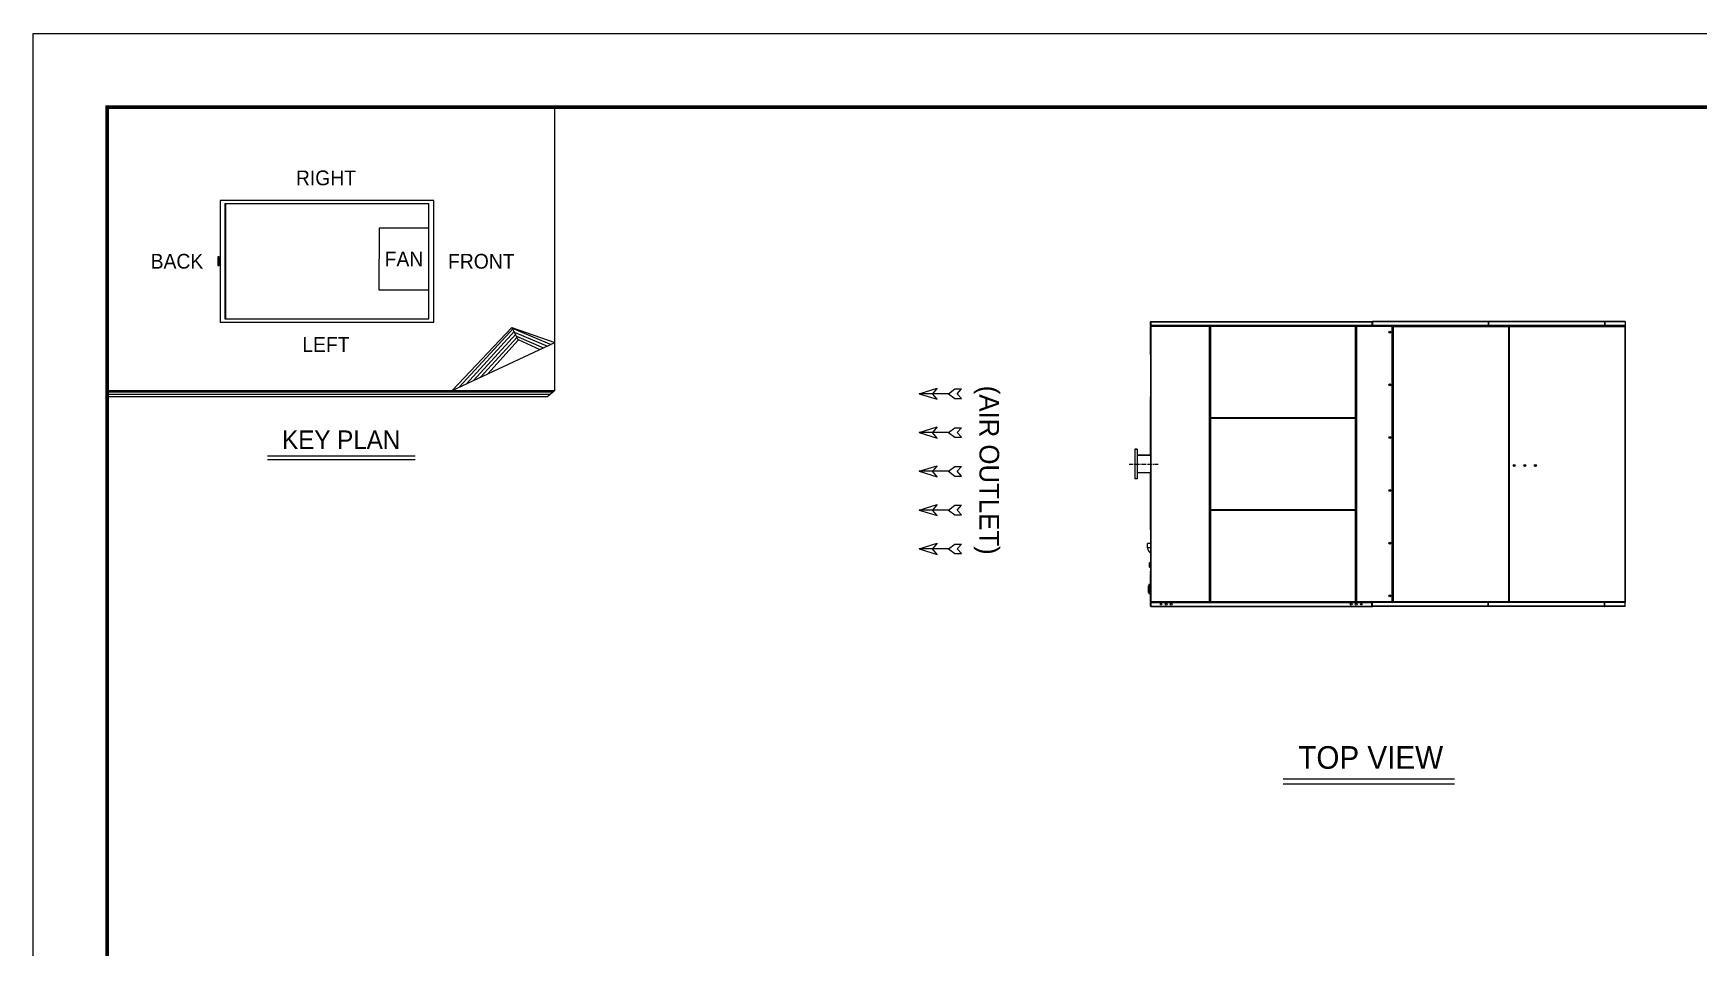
# Model space of a CAD drawing. Header units: millimetres. Extents: x 1416 to 30823, y 990 to 21785.
# Drawn here: x 1416 to 17207, y 13123 to 21785 of the extents above; entities that cross this region are included whole.
import ezdxf
from ezdxf.enums import TextEntityAlignment as Align

# ---------------------------------------------------------------- set-up
doc = ezdxf.new("R2010")
doc.units = ezdxf.units.MM
doc.linetypes.add('CENTER', pattern=[2, 1.25, -0.25, 0.25, -0.25])
for name, color, linetype in [('center', 1, 'CENTER'), ('냉각탑', 4, 'Continuous'), ('냉각탑_box', 1, 'Continuous'), ('냉각탑_dim', 1, 'Continuous'), ('냉각탑_form', 1, 'Continuous'), ('냉각탑_text', 3, 'Continuous')]:
    doc.layers.add(name, color=color, linetype=linetype)
doc.styles.add('돋움', font='Dotum.ttf')

# ---------------------------------------------------------------- blocks, each defined once
blk = doc.blocks.new('화살표 IN OUT')
at = {"layer": '냉각탑_dim'}
for p, q in [((-323, 43), (-384, 43)), ((-343, 0), (-384, 43)), ((-384, -43), (-343, 0)), ((-266, 0), (-323, 43)), ((-266, 0), (-323, -43)), ((-266, 0), (0, 0)), ((-163, 50), (-122, 0)), ((0, 0), (-163, 50)), ((-163, -50), (-122, 0)), ((0, 0), (-163, -50)), ((-323, -43), (-384, -43))]:
    blk.add_line(p, q, dxfattribs=at)
blk = doc.blocks.new('4')
at = {"color": 7, "lineweight": 20, "ltscale": 0.001111}
for p, q in [((12009, 19052), (12011, 19052)), ((12011, 19008), (12009, 19008)), ((12013, 19009), (12013, 19011)), ((12078, 19011), (12078, 19013)), ((12569, 19009), (12569, 19011)), ((12570, 19008), (12572, 19008)), ((12725, 19011), (12725, 19013)), ((13040, 19013), (13040, 19011)), ((13067, 19013), (13067, 19011)), ((13070, 19013), (13070, 19011)), ((13335, 19011), (13335, 19013)), ((13335, 19011), (13335, 19013)), ((13488, 19013), (13488, 19011)), ((13515, 19013), (13515, 19011)), ((13518, 19013), (13518, 19011)), ((13945, 19011), (13945, 19013)), ((14094, 19011), (14094, 19013)), ((14107, 19052), (14109, 19052)), ((14116, 19013), (14116, 19011)), ((14882, 19013), (14882, 19011)), ((15211, 19055), (15213, 19055)), ((15211, 19051), (15213, 19051)), ((16313, 19055), (16315, 19055)), ((16313, 19051), (16315, 19051)), ((16505, 19013), (16505, 19011)), ((16506, 19013), (16506, 19011)), ((13958, 18689), (13956, 18689)), ((13958, 18589), (13956, 18589)), ((15409, 18588), (15407, 18588)), ((15407, 18558), (15409, 18558)), ((15407, 18411), (15409, 18411)), ((15409, 18381), (15407, 18381)), ((15409, 18164), (15407, 18164)), ((12674, 18142), (12674, 18140)), ((12677, 18142), (12677, 18140)), ((12722, 18142), (12722, 18140)), ((12722, 18142), (12722, 18140)), ((12724, 18142), (12724, 18140)), ((12726, 18140), (12726, 18142)), ((12726, 18140), (12726, 18142)), ((12728, 18140), (12728, 18142)), ((12728, 18142), (12728, 18140)), ((13336, 18140), (13336, 18142)), ((13946, 18140), (13946, 18142)), ((15407, 18134), (15409, 18134)), ((15409, 17908), (15407, 17908)), ((15409, 17706), (15407, 17706)), ((15409, 17703), (15407, 17703)), ((15407, 17676), (15409, 17676)), ((15409, 17499), (15407, 17499)), ((12674, 17270), (12674, 17268)), ((12677, 17270), (12677, 17268)), ((12722, 17270), (12722, 17268)), ((12722, 17270), (12722, 17268)), ((12724, 17270), (12724, 17268)), ((12726, 17268), (12726, 17270)), ((12726, 17268), (12726, 17270)), ((12728, 17268), (12728, 17270)), ((12728, 17270), (12728, 17268)), ((13336, 17268), (13336, 17270)), ((13946, 17268), (13946, 17270)), ((15409, 17276), (15407, 17276)), ((15407, 17246), (15409, 17246)), ((15407, 17029), (15409, 17029)), ((15409, 16999), (15407, 16999)), ((13958, 16884), (13956, 16884)), ((13958, 16784), (13956, 16784)), ((15409, 16853), (15407, 16853)), ((15407, 16823), (15409, 16823)), ((12011, 16403), (12009, 16403)), ((12011, 16359), (12009, 16359)), ((12013, 16401), (12013, 16399)), ((12209, 16397), (12209, 16399)), ((12494, 16397), (12494, 16399)), ((12500, 16399), (12500, 16397)), ((12569, 16401), (12569, 16399)), ((12570, 16403), (12572, 16403)), ((12693, 16399), (12693, 16397)), ((13972, 16399), (13972, 16397)), ((14109, 16359), (14107, 16359)), ((14116, 16399), (14116, 16397)), ((14882, 16397), (14882, 16399)), ((15213, 16355), (15211, 16355)), ((15283, 16397), (15283, 16399)), ((16315, 16355), (16313, 16355)), ((16505, 16397), (16505, 16399)), ((16506, 16399), (16506, 16397))]:
    blk.add_line(p, q, dxfattribs=at)
at = {"color": 7, "lineweight": 20, "ltscale": 0.019444}
for p, q in [((12009, 19017), (12009, 19052)), ((12011, 19017), (12011, 19052)), ((12013, 19052), (12013, 19017)), ((14106, 19052), (14106, 19017)), ((14107, 19052), (14107, 19017)), ((14109, 19052), (14109, 19017)), ((12009, 16359), (12009, 16394)), ((12011, 16359), (12011, 16394)), ((12013, 16359), (12013, 16394)), ((14106, 16359), (14106, 16394)), ((14107, 16394), (14107, 16359)), ((14109, 16394), (14109, 16359))]:
    blk.add_line(p, q, dxfattribs=at)
at = {"color": 7, "lineweight": 20}
for p, q in [((12009, 19008), (12009, 16403)), ((12013, 19055), (14106, 19055)), ((12013, 19052), (14106, 19052)), ((14106, 19017), (12013, 19017)), ((14106, 19013), (12013, 19013)), ((12013, 19008), (12013, 16403)), ((12569, 16403), (12569, 19008)), ((12572, 16403), (12572, 19008)), ((12574, 16399), (12574, 19011)), ((13953, 19011), (12578, 19011)), ((13953, 19008), (12578, 19008)), ((13958, 19008), (13958, 16403)), ((13961, 19008), (13961, 16403)), ((15208, 19055), (14114, 19055)), ((15208, 19052), (14114, 19052)), ((15208, 19017), (14114, 19017)), ((15208, 19013), (14114, 19013)), ((14300, 16403), (14300, 19008)), ((14303, 16403), (14303, 19008)), ((14306, 16403), (14306, 19008)), ((14307, 19008), (14307, 16403)), ((14310, 19011), (15404, 19011)), ((14310, 19008), (14310, 16403)), ((14310, 19008), (15404, 19008)), ((16310, 19055), (15216, 19055)), ((16310, 19052), (15216, 19052)), ((16310, 19017), (15216, 19017)), ((16310, 19013), (15216, 19013)), ((15404, 19008), (15404, 16403)), ((15407, 19008), (15407, 16403)), ((15409, 16403), (15409, 19008)), ((15412, 19011), (16506, 19011)), ((15412, 19008), (16506, 19008)), ((15412, 16403), (15412, 19008)), ((16506, 19008), (16506, 16403)), ((16509, 19008), (16509, 16403)), ((16511, 17915), (16511, 19008)), ((16513, 16614), (16513, 18797)), ((13958, 16884), (13958, 18589)), ((12578, 18146), (13953, 18146)), ((12578, 18142), (13953, 18142)), ((13953, 18140), (12578, 18140)), ((13953, 18137), (12578, 18137)), ((16511, 16403), (16511, 17496)), ((12578, 17274), (13953, 17274)), ((12578, 17270), (13953, 17270)), ((13953, 17268), (12578, 17268)), ((13953, 17265), (12578, 17265)), ((12013, 16397), (14106, 16397)), ((12013, 16394), (14106, 16394)), ((12013, 16359), (14106, 16359)), ((12013, 16355), (14106, 16355)), ((12578, 16403), (13953, 16403)), ((12578, 16399), (13953, 16399)), ((15208, 16397), (14114, 16397)), ((15208, 16394), (14114, 16394)), ((15208, 16359), (14114, 16359)), ((15208, 16355), (14114, 16355)), ((14310, 16403), (15404, 16403)), ((14310, 16399), (15404, 16399)), ((16310, 16397), (15216, 16397)), ((16310, 16394), (15216, 16394)), ((16310, 16359), (15216, 16359)), ((16310, 16355), (15216, 16355)), ((15412, 16403), (16506, 16403)), ((15412, 16399), (16506, 16399))]:
    blk.add_line(p, q, dxfattribs=at)
at = {"color": 7, "lineweight": 20, "ltscale": 5.55556e-05}
for p, q in [((12009, 19008), (12009, 19008)), ((12011, 19008), (12011, 19008)), ((12013, 19011), (12013, 19011)), ((12013, 19009), (12013, 19009)), ((12569, 19011), (12569, 19011)), ((12569, 19009), (12569, 19009)), ((12570, 19008), (12570, 19008)), ((12572, 19008), (12572, 19008)), ((12009, 16403), (12009, 16403)), ((12011, 16403), (12011, 16403)), ((12013, 16401), (12013, 16401)), ((12013, 16399), (12013, 16399)), ((12569, 16401), (12569, 16401)), ((12569, 16399), (12569, 16399)), ((12570, 16403), (12570, 16403)), ((12572, 16403), (12572, 16403))]:
    blk.add_line(p, q, dxfattribs=at)
at = {"color": 7, "lineweight": 20, "ltscale": 0.002}
for p, q in [((12009, 19008), (12013, 19008)), ((12013, 19011), (12013, 19008)), ((12569, 19011), (12569, 19008)), ((12572, 19008), (12569, 19008)), ((12009, 16403), (12013, 16403)), ((12013, 16399), (12013, 16403)), ((12569, 16399), (12569, 16403)), ((12572, 16403), (12569, 16403))]:
    blk.add_line(p, q, dxfattribs=at)
at = {"color": 7, "lineweight": 20, "ltscale": 6.38004e-06}
for p, q in [((12009, 19008), (12009, 19008)), ((12009, 16403), (12009, 16403))]:
    blk.add_line(p, q, dxfattribs=at)
at = {"color": 7, "lineweight": 20, "ltscale": 0.148611}
blk.add_line((12009, 18740), (12009, 19008), dxfattribs=at)
at = {"color": 7, "lineweight": 20, "ltscale": 0.000888889}
for p, q in [((12013, 19008), (12011, 19008)), ((12569, 19008), (12570, 19008)), ((13954, 19008), (13956, 19008)), ((13958, 19010), (13958, 19011)), ((14111, 19055), (14113, 19055)), ((14111, 19017), (14113, 19017)), ((14309, 19011), (14309, 19010)), ((14309, 19011), (14310, 19011)), ((14309, 19010), (14310, 19010)), ((15170, 19012), (15170, 19013)), ((15211, 19055), (15210, 19055)), ((15211, 19017), (15210, 19017)), ((15210, 19012), (15210, 19013)), ((15213, 19055), (15215, 19055)), ((15213, 19017), (15215, 19017)), ((15404, 19011), (15406, 19011)), ((15404, 19010), (15406, 19010)), ((15406, 19011), (15406, 19010)), ((15407, 19010), (15407, 19011)), ((15409, 19011), (15411, 19011)), ((16313, 19055), (16312, 19055)), ((16313, 19017), (16312, 19017)), ((16315, 19055), (16317, 19055)), ((16315, 19017), (16317, 19017)), ((16509, 19055), (16508, 19055)), ((16509, 19017), (16508, 19017)), ((16509, 19011), (16508, 19011)), ((16511, 17915), (16509, 17915)), ((16511, 17905), (16509, 17905)), ((16511, 17712), (16509, 17712)), ((16511, 17699), (16509, 17699)), ((16511, 17506), (16509, 17506)), ((16511, 17496), (16509, 17496)), ((12013, 16403), (12011, 16403)), ((12569, 16403), (12570, 16403)), ((13956, 16403), (13954, 16403)), ((13958, 16399), (13958, 16401)), ((14111, 16394), (14113, 16394)), ((14111, 16355), (14113, 16355)), ((14309, 16399), (14309, 16401)), ((14310, 16401), (14309, 16401)), ((14310, 16399), (14309, 16399)), ((15170, 16399), (15170, 16397)), ((15210, 16399), (15210, 16397)), ((15211, 16394), (15210, 16394)), ((15211, 16355), (15210, 16355)), ((15213, 16394), (15215, 16394)), ((15213, 16355), (15215, 16355)), ((15406, 16401), (15404, 16401)), ((15406, 16399), (15404, 16399)), ((15406, 16399), (15406, 16401)), ((15407, 16401), (15407, 16399)), ((15409, 16399), (15411, 16399)), ((16313, 16394), (16312, 16394)), ((16313, 16355), (16312, 16355)), ((16315, 16394), (16317, 16394)), ((16315, 16355), (16317, 16355)), ((16509, 16399), (16508, 16399)), ((16509, 16394), (16508, 16394)), ((16509, 16355), (16508, 16355))]:
    blk.add_line(p, q, dxfattribs=at)
at = {"color": 7, "lineweight": 20, "ltscale": 0.001944}
for p, q in [((12013, 19052), (12013, 19055)), ((12013, 19017), (12013, 19013)), ((12574, 19011), (12570, 19011)), ((12577, 19011), (12574, 19011)), ((12574, 19008), (12578, 19008)), ((12577, 19008), (12577, 19011)), ((12578, 19011), (12578, 19008)), ((13953, 19011), (13953, 19008)), ((13956, 19008), (13953, 19008)), ((14106, 19052), (14106, 19055)), ((14106, 19017), (14106, 19013)), ((12574, 18146), (12578, 18146)), ((12574, 18137), (12578, 18137)), ((12578, 18142), (12578, 18146)), ((12578, 18140), (12578, 18137)), ((13953, 18142), (13953, 18146)), ((13956, 18146), (13953, 18146)), ((13953, 18140), (13953, 18137)), ((13956, 18137), (13953, 18137)), ((12574, 17274), (12578, 17274)), ((12574, 17265), (12578, 17265)), ((12578, 17270), (12578, 17274)), ((12578, 17268), (12578, 17265)), ((13953, 17270), (13953, 17274)), ((13956, 17274), (13953, 17274)), ((13953, 17268), (13953, 17265)), ((13956, 17265), (13953, 17265)), ((12013, 16394), (12013, 16397)), ((12013, 16355), (12013, 16359)), ((12574, 16403), (12578, 16403)), ((12577, 16399), (12574, 16399)), ((12577, 16399), (12577, 16403)), ((12578, 16399), (12578, 16403)), ((13953, 16399), (13953, 16403)), ((13956, 16403), (13953, 16403)), ((14106, 16394), (14106, 16397)), ((14106, 16355), (14106, 16359))]:
    blk.add_line(p, q, dxfattribs=at)
at = {"color": 7, "lineweight": 20, "ltscale": 0.308778}
for p, q in [((12569, 19011), (12013, 19011)), ((12569, 19008), (12013, 19008)), ((12013, 16403), (12569, 16403)), ((12013, 16399), (12569, 16399))]:
    blk.add_line(p, q, dxfattribs=at)
at = {"color": 7, "lineweight": 20, "ltscale": 6.42309e-06}
blk.add_line((12013, 19011), (12013, 19011), dxfattribs=at)
at = {"color": 7, "lineweight": 20, "ltscale": 0.0008333}
blk.add_line((12013, 19008), (12013, 19009), dxfattribs=at)
at = {"color": 7, "lineweight": 20, "ltscale": 6.29548e-05}
blk.add_line((12013, 19008), (12013, 19008), dxfattribs=at)
at = {"color": 7, "lineweight": 20, "ltscale": 0.000833337}
for p, q in [((12569, 19011), (12570, 19011)), ((12569, 19009), (12570, 19009)), ((12570, 16401), (12569, 16401)), ((12570, 16399), (12569, 16399))]:
    blk.add_line(p, q, dxfattribs=at)
at = {"color": 7, "lineweight": 20, "ltscale": 5.55704e-05}
blk.add_line((12569, 19008), (12569, 19008), dxfattribs=at)
at = {"color": 7, "lineweight": 20, "ltscale": 0.000864169}
blk.add_line((12572, 19008), (12574, 19008), dxfattribs=at)
at = {"color": 7, "lineweight": 20, "ltscale": 0.478889}
for p, q in [((12574, 19008), (12574, 18146)), ((12578, 19008), (12578, 18146)), ((13953, 18146), (13953, 19008)), ((13956, 18146), (13956, 19008)), ((12574, 17265), (12574, 16403)), ((12578, 17265), (12578, 16403)), ((13953, 16403), (13953, 17265)), ((13956, 16403), (13956, 17265))]:
    blk.add_line(p, q, dxfattribs=at)
at = {"color": 7, "lineweight": 20, "ltscale": 0.426667}
for p, q in [((12574, 19008), (12574, 18240)), ((12574, 17171), (12574, 16403))]:
    blk.add_line(p, q, dxfattribs=at)
at = {"color": 7, "lineweight": 20, "ltscale": 0.000277763}
for p, q in [((12577, 19011), (12578, 19011)), ((12577, 16399), (12578, 16399))]:
    blk.add_line(p, q, dxfattribs=at)
at = {"color": 7, "lineweight": 20, "ltscale": 0.000222222}
for p, q in [((13954, 19008), (13954, 19008)), ((13956, 19008), (13956, 19008)), ((12013, 16359), (12012, 16359)), ((14106, 16394), (14106, 16394))]:
    blk.add_line(p, q, dxfattribs=at)
at = {"color": 7, "lineweight": 20, "ltscale": 0.000833333}
for p, q in [((13958, 19008), (13956, 19008)), ((13958, 19008), (13958, 19010)), ((14114, 19055), (14113, 19055)), ((14114, 19055), (14113, 19055)), ((14113, 19017), (14114, 19017)), ((14307, 19008), (14306, 19008)), ((14309, 19008), (14309, 19010)), ((15210, 19055), (15208, 19055)), ((15210, 19055), (15208, 19055)), ((15210, 19017), (15208, 19017)), ((15208, 19017), (15208, 19015)), ((15216, 19055), (15215, 19055)), ((15215, 19017), (15216, 19017)), ((15406, 19008), (15406, 19010)), ((15412, 19011), (15411, 19011)), ((16312, 19055), (16310, 19055)), ((16312, 19017), (16310, 19017)), ((16318, 19055), (16317, 19055)), ((16318, 19055), (16317, 19055)), ((16317, 19017), (16318, 19017)), ((16508, 19055), (16506, 19055)), ((16508, 19055), (16506, 19055)), ((16508, 19017), (16506, 19017)), ((16506, 19017), (16506, 19015)), ((16506, 19011), (16508, 19011)), ((12013, 16403), (12013, 16401)), ((12572, 16403), (12574, 16403)), ((13958, 16403), (13956, 16403)), ((13958, 16403), (13958, 16401)), ((14113, 16394), (14114, 16394)), ((14113, 16394), (14114, 16394)), ((14114, 16355), (14113, 16355)), ((14307, 16403), (14306, 16403)), ((14309, 16403), (14309, 16401)), ((15208, 16394), (15208, 16396)), ((15210, 16394), (15208, 16394)), ((15210, 16394), (15208, 16394)), ((15210, 16355), (15208, 16355)), ((15215, 16394), (15216, 16394)), ((15216, 16355), (15215, 16355)), ((15406, 16403), (15406, 16401)), ((15412, 16399), (15411, 16399)), ((16312, 16394), (16310, 16394)), ((16312, 16355), (16310, 16355)), ((16317, 16394), (16318, 16394)), ((16317, 16394), (16318, 16394)), ((16318, 16355), (16317, 16355)), ((16506, 16399), (16508, 16399)), ((16506, 16394), (16506, 16396)), ((16508, 16394), (16506, 16394)), ((16508, 16355), (16506, 16355))]:
    blk.add_line(p, q, dxfattribs=at)
at = {"color": 7, "lineweight": 20, "ltscale": 0.002167}
for p, q in [((13958, 19011), (13961, 19011)), ((13958, 19010), (13961, 19010)), ((13961, 19008), (13958, 19008)), ((13958, 16401), (13961, 16401)), ((13958, 16399), (13961, 16399))]:
    blk.add_line(p, q, dxfattribs=at)
at = {"color": 7, "lineweight": 20, "ltscale": 0.001722}
for p, q in [((13958, 19008), (13961, 19008)), ((13961, 19011), (13961, 19008)), ((14114, 19055), (14114, 19052)), ((14114, 19055), (14114, 19052)), ((14114, 19013), (14114, 19017)), ((14300, 19011), (14300, 19008)), ((14303, 19008), (14300, 19008)), ((14307, 19008), (14310, 19008)), ((14310, 19011), (14310, 19008)), ((15208, 19055), (15208, 19052)), ((15208, 19013), (15208, 19017)), ((15216, 19055), (15216, 19052)), ((15216, 19055), (15216, 19052)), ((15216, 19013), (15216, 19017)), ((15404, 19011), (15404, 19008)), ((15404, 19008), (15407, 19008)), ((15409, 19008), (15409, 19011)), ((15409, 19008), (15412, 19008)), ((15411, 19008), (15411, 19011)), ((15412, 19011), (15412, 19008)), ((16310, 19055), (16310, 19052)), ((16310, 19013), (16310, 19017)), ((16318, 19055), (16318, 19052)), ((16318, 19055), (16318, 19052)), ((16318, 19013), (16318, 19017)), ((16506, 19055), (16506, 19052)), ((16506, 19013), (16506, 19017)), ((16506, 19011), (16506, 19008)), ((16506, 19011), (16506, 19008)), ((16509, 19008), (16506, 19008)), ((16508, 19011), (16508, 19008)), ((16509, 19011), (16509, 19008)), ((13958, 16403), (13961, 16403)), ((13961, 16399), (13961, 16403)), ((14114, 16397), (14114, 16394)), ((14114, 16355), (14114, 16359)), ((14114, 16355), (14114, 16359)), ((14300, 16399), (14300, 16403)), ((14303, 16403), (14300, 16403)), ((14307, 16403), (14310, 16403)), ((14310, 16399), (14310, 16403)), ((15208, 16397), (15208, 16394)), ((15208, 16355), (15208, 16359)), ((15216, 16397), (15216, 16394)), ((15216, 16355), (15216, 16359)), ((15216, 16355), (15216, 16359)), ((15404, 16399), (15404, 16403)), ((15404, 16403), (15407, 16403)), ((15409, 16403), (15412, 16403)), ((15409, 16399), (15409, 16403)), ((15411, 16399), (15411, 16403)), ((15412, 16403), (15412, 16399)), ((16310, 16397), (16310, 16394)), ((16310, 16355), (16310, 16359)), ((16318, 16397), (16318, 16394)), ((16318, 16355), (16318, 16359)), ((16318, 16355), (16318, 16359)), ((16506, 16403), (16506, 16399)), ((16509, 16403), (16506, 16403)), ((16506, 16403), (16506, 16399)), ((16506, 16397), (16506, 16394)), ((16506, 16355), (16506, 16359)), ((16508, 16403), (16508, 16399)), ((16509, 16403), (16509, 16399))]:
    blk.add_line(p, q, dxfattribs=at)
at = {"color": 7, "lineweight": 20, "ltscale": 0.177546}
blk.add_line((13958, 18689), (13958, 19008), dxfattribs=at)
at = {"color": 7, "lineweight": 20, "ltscale": 0.188222}
for p, q in [((14300, 19011), (13961, 19011)), ((14300, 19008), (13961, 19008)), ((13961, 16403), (14300, 16403)), ((13961, 16399), (14300, 16399))]:
    blk.add_line(p, q, dxfattribs=at)
at = {"color": 7, "lineweight": 20, "ltscale": 0.021611}
for p, q in [((14111, 19055), (14111, 19017)), ((14113, 19055), (14113, 19017)), ((15210, 19055), (15210, 19017)), ((15211, 19055), (15211, 19017)), ((15213, 19055), (15213, 19017)), ((15215, 19055), (15215, 19017)), ((16312, 19055), (16312, 19017)), ((16313, 19055), (16313, 19017)), ((16315, 19055), (16315, 19017)), ((16317, 19055), (16317, 19017)), ((16508, 19055), (16508, 19017)), ((16509, 19055), (16509, 19017)), ((14111, 16355), (14111, 16394)), ((14113, 16355), (14113, 16394)), ((15210, 16355), (15210, 16394)), ((15210, 16355), (15210, 16394)), ((15211, 16355), (15211, 16394)), ((15213, 16355), (15213, 16394)), ((15215, 16355), (15215, 16394)), ((16312, 16355), (16312, 16394)), ((16313, 16355), (16313, 16394)), ((16315, 16355), (16315, 16394)), ((16317, 16355), (16317, 16394)), ((16508, 16355), (16508, 16394)), ((16508, 16355), (16508, 16394)), ((16509, 16355), (16509, 16394))]:
    blk.add_line(p, q, dxfattribs=at)
at = {"color": 7, "lineweight": 20, "ltscale": 0.002803}
blk.add_line((14111, 19011), (14111, 19016), dxfattribs=at)
at = {"color": 7, "lineweight": 20, "ltscale": 0.005324}
blk.add_line((14124, 19055), (14114, 19055), dxfattribs=at)
at = {"color": 7, "lineweight": 20, "ltscale": 0.009389}
for p, q in [((14131, 19055), (14114, 19055)), ((15208, 19055), (15191, 19055)), ((16335, 19055), (16318, 19055)), ((16506, 19055), (16489, 19055))]:
    blk.add_line(p, q, dxfattribs=at)
at = {"color": 7, "lineweight": 20, "ltscale": 0.00111}
for p, q in [((14115, 19011), (14115, 19013)), ((12469, 16397), (12469, 16399)), ((16315, 16360), (16313, 16360))]:
    blk.add_line(p, q, dxfattribs=at)
at = {"color": 7, "lineweight": 20, "ltscale": 0.003787}
blk.add_line((14124, 19055), (14131, 19055), dxfattribs=at)
at = {"color": 7, "lineweight": 20, "ltscale": 0.00027774}
blk.add_line((14131, 19055), (14131, 19055), dxfattribs=at)
at = {"color": 7, "lineweight": 20, "ltscale": 0.155556}
for p, q in [((14131, 19055), (14411, 19055)), ((14911, 19055), (15191, 19055)), ((11881, 17845), (11881, 17565))]:
    blk.add_line(p, q, dxfattribs=at)
at = {"color": 7, "lineweight": 20, "ltscale": 1.52736e-05}
blk.add_line((14255, 19011), (14255, 19011), dxfattribs=at)
at = {"color": 7, "lineweight": 20, "ltscale": 0.004777}
for p, q in [((14300, 19010), (14309, 19010)), ((14309, 16401), (14300, 16401))]:
    blk.add_line(p, q, dxfattribs=at)
at = {"color": 7, "lineweight": 20, "ltscale": 0.001389}
for p, q in [((14303, 19008), (14306, 19008)), ((14303, 16403), (14306, 16403))]:
    blk.add_line(p, q, dxfattribs=at)
at = {"color": 7, "lineweight": 20, "ltscale": 0.000888874}
blk.add_line((14309, 19008), (14310, 19008), dxfattribs=at)
at = {"color": 7, "lineweight": 20, "ltscale": 0.027778}
for p, q in [((14411, 19055), (14461, 19055)), ((14861, 19055), (14911, 19055)), ((15513, 19055), (15563, 19055)), ((15513, 19055), (15563, 19055)), ((15963, 19055), (16013, 19055)), ((15963, 19055), (16013, 19055)), ((16387, 19055), (16437, 19055))]:
    blk.add_line(p, q, dxfattribs=at)
at = {"color": 7, "lineweight": 20, "ltscale": 0.222222}
blk.add_line((14461, 19055), (14861, 19055), dxfattribs=at)
at = {"color": 7, "lineweight": 20, "ltscale": 0.000222223}
for p, q in [((15170, 19011), (15170, 19012)), ((15210, 19011), (15210, 19012))]:
    blk.add_line(p, q, dxfattribs=at)
at = {"color": 7, "lineweight": 20, "ltscale": 0.022222}
for p, q in [((15170, 19012), (15210, 19012)), ((12574, 17870), (12574, 17910)), ((12574, 17500), (12574, 17540)), ((15210, 16399), (15170, 16399)), ((15210, 16397), (15170, 16397))]:
    blk.add_line(p, q, dxfattribs=at)
at = {"color": 7, "lineweight": 20, "ltscale": 0.002588}
for p, q in [((15191, 19055), (15196, 19055)), ((16293, 19055), (16298, 19055)), ((16489, 19055), (16494, 19055))]:
    blk.add_line(p, q, dxfattribs=at)
at = {"color": 7, "lineweight": 20, "ltscale": 0.007103}
for p, q in [((15195, 19055), (15208, 19055)), ((15229, 19055), (15216, 19055)), ((16297, 19055), (16310, 19055)), ((16331, 19055), (16318, 19055)), ((16493, 19055), (16506, 19055))]:
    blk.add_line(p, q, dxfattribs=at)
at = {"color": 7, "lineweight": 20, "ltscale": 0.00080973}
blk.add_line((15208, 19013), (15210, 19013), dxfattribs=at)
at = {"color": 7, "lineweight": 20, "ltscale": 0.002286}
for p, q in [((15229, 19055), (15233, 19055)), ((16331, 19055), (16335, 19055))]:
    blk.add_line(p, q, dxfattribs=at)
at = {"color": 7, "lineweight": 20, "ltscale": 0.000888904}
blk.add_line((15404, 19008), (15406, 19008), dxfattribs=at)
at = {"color": 7, "lineweight": 20, "ltscale": 0.000619403}
for p, q in [((15407, 19011), (15406, 19011)), ((15406, 16399), (15407, 16399))]:
    blk.add_line(p, q, dxfattribs=at)
at = {"color": 7, "lineweight": 20, "ltscale": 0.001635}
blk.add_line((15406, 19011), (15409, 19011), dxfattribs=at)
at = {"color": 7, "lineweight": 20, "ltscale": 0.000846324}
blk.add_line((15406, 19008), (15408, 19008), dxfattribs=at)
at = {"color": 7, "lineweight": 20, "ltscale": 0.001325}
blk.add_line((15409, 19011), (15407, 19011), dxfattribs=at)
at = {"color": 7, "lineweight": 20, "ltscale": 0.000519359}
for p, q in [((15408, 19010), (15407, 19010)), ((15408, 16401), (15407, 16401))]:
    blk.add_line(p, q, dxfattribs=at)
at = {"color": 7, "lineweight": 20, "ltscale": 0.00023458}
for p, q in [((15408, 19008), (15407, 19008)), ((15408, 17915), (15407, 17915)), ((15408, 17506), (15407, 17506)), ((15408, 17496), (15407, 17496)), ((15407, 17496), (15408, 17496)), ((15408, 16403), (15407, 16403))]:
    blk.add_line(p, q, dxfattribs=at)
at = {"color": 7, "lineweight": 20, "ltscale": 0.000876532}
for p, q in [((15409, 19008), (15408, 19008)), ((15408, 17915), (15409, 17915)), ((15408, 17506), (15409, 17506)), ((15409, 17496), (15408, 17496)), ((15408, 16403), (15409, 16403))]:
    blk.add_line(p, q, dxfattribs=at)
at = {"color": 7, "lineweight": 20, "ltscale": 0.000309015}
for p, q in [((15409, 19011), (15409, 19011)), ((15409, 17911), (15409, 17911)), ((15409, 17502), (15409, 17502)), ((15409, 17499), (15409, 17499)), ((15409, 16399), (15409, 16399))]:
    blk.add_line(p, q, dxfattribs=at)
at = {"color": 7, "lineweight": 20, "ltscale": 0.104333}
for p, q in [((16506, 19055), (16318, 19055)), ((16506, 19052), (16318, 19052)), ((16506, 19017), (16318, 19017)), ((16506, 19013), (16318, 19013)), ((16506, 16397), (16318, 16397)), ((16506, 16394), (16318, 16394)), ((16506, 16359), (16318, 16359)), ((16506, 16355), (16318, 16355))]:
    blk.add_line(p, q, dxfattribs=at)
at = {"color": 7, "lineweight": 20, "ltscale": 0.028889}
for p, q in [((16335, 19055), (16387, 19055)), ((16437, 19055), (16489, 19055))]:
    blk.add_line(p, q, dxfattribs=at)
at = {"color": 7, "lineweight": 20, "ltscale": 0.002833}
blk.add_line((16509, 19017), (16509, 19011), dxfattribs=at)
at = {"color": 7, "lineweight": 20, "ltscale": 0.000889056}
for p, q in [((16511, 19008), (16509, 19008)), ((16511, 16403), (16509, 16403))]:
    blk.add_line(p, q, dxfattribs=at)
at = {"color": 7, "lineweight": 20, "ltscale": 0.000944445}
for p, q in [((16513, 18797), (16511, 18797)), ((16513, 16614), (16511, 16614))]:
    blk.add_line(p, q, dxfattribs=at)
at = {"color": 7, "lineweight": 20, "ltscale": 0.001029}
for p, q in [((12008, 18740), (12009, 18740)), ((12009, 18320), (12008, 18320)), ((12008, 17085), (12009, 17085)), ((12009, 16665), (12008, 16665))]:
    blk.add_line(p, q, dxfattribs=at)
at = {"color": 7, "lineweight": 20, "ltscale": 0.220833}
for p, q in [((12008, 18740), (12008, 18343)), ((12008, 17085), (12008, 16688))]:
    blk.add_line(p, q, dxfattribs=at)
at = {"color": 7, "lineweight": 20, "ltscale": 0.001247}
for p, q in [((12008, 18343), (12009, 18342)), ((12008, 18328), (12009, 18329)), ((12008, 16688), (12009, 16687)), ((12008, 16673), (12009, 16674))]:
    blk.add_line(p, q, dxfattribs=at)
at = {"color": 7, "lineweight": 20, "ltscale": 0.004167}
for p, q in [((12008, 18328), (12008, 18320)), ((12008, 16673), (12008, 16665))]:
    blk.add_line(p, q, dxfattribs=at)
at = {"color": 7, "lineweight": 20, "ltscale": 0.006935}
for p, q in [((12009, 18329), (12009, 18342)), ((12009, 16674), (12009, 16687))]:
    blk.add_line(p, q, dxfattribs=at)
at = {"color": 7, "lineweight": 20, "ltscale": 0.295779}
blk.add_line((12009, 17788), (12009, 18320), dxfattribs=at)
at = {"color": 7, "lineweight": 20, "ltscale": 0.000833334}
for p, q in [((12572, 18240), (12574, 18240)), ((12572, 17910), (12574, 17910)), ((12572, 17870), (12574, 17870)), ((12572, 17540), (12574, 17540)), ((12572, 17500), (12574, 17500)), ((12572, 17171), (12574, 17171))]:
    blk.add_line(p, q, dxfattribs=at)
at = {"color": 7, "lineweight": 20, "ltscale": 0.173056}
for p, q in [((12574, 17919), (12574, 18231)), ((12574, 17180), (12574, 17491))]:
    blk.add_line(p, q, dxfattribs=at)
at = {"color": 7, "lineweight": 20, "ltscale": 0.479444}
for p, q in [((12574, 18137), (12574, 17274)), ((12578, 18137), (12578, 17274)), ((13953, 17274), (13953, 18137)), ((13956, 17274), (13956, 18137))]:
    blk.add_line(p, q, dxfattribs=at)
at = {"color": 7, "lineweight": 20, "ltscale": 0.005}
for p, q in [((12577, 18137), (12577, 18146)), ((13954, 18137), (13954, 18146)), ((13956, 18137), (13956, 18146)), ((12577, 17265), (12577, 17274)), ((13954, 17265), (13954, 17274)), ((13956, 17265), (13956, 17274))]:
    blk.add_line(p, q, dxfattribs=at)
at = {"color": 7, "lineweight": 20, "ltscale": 0.012222}
for p, q in [((11881, 17845), (11859, 17845)), ((11859, 17845), (11881, 17845)), ((11881, 17565), (11859, 17565))]:
    blk.add_line(p, q, dxfattribs=at)
at = {"color": 0, "lineweight": 20}
blk.add_line((11859, 17845), (11859, 17565), dxfattribs=at)
at = {"color": 7, "lineweight": 20, "ltscale": 0.183333}
blk.add_line((12574, 17540), (12574, 17870), dxfattribs=at)
at = {"color": 7, "lineweight": 20, "ltscale": 0.000305442}
for p, q in [((15408, 17913), (15407, 17913)), ((15408, 17504), (15407, 17504)), ((15408, 17498), (15407, 17498))]:
    blk.add_line(p, q, dxfattribs=at)
at = {"color": 7, "lineweight": 20, "ltscale": 0.000801973}
for p, q in [((15409, 17911), (15407, 17911)), ((15409, 17502), (15407, 17502))]:
    blk.add_line(p, q, dxfattribs=at)
at = {"color": 7, "lineweight": 20, "ltscale": 0.000802106}
blk.add_line((15407, 17908), (15409, 17908), dxfattribs=at)
at = {"color": 7, "lineweight": 20, "ltscale": 0.00030545}
for p, q in [((15408, 17907), (15407, 17907)), ((15408, 17710), (15407, 17710))]:
    blk.add_line(p, q, dxfattribs=at)
at = {"color": 7, "lineweight": 20, "ltscale": 0.000234588}
for p, q in [((15407, 17905), (15408, 17905)), ((15407, 17905), (15408, 17905)), ((15407, 17712), (15408, 17712))]:
    blk.add_line(p, q, dxfattribs=at)
at = {"color": 7, "lineweight": 20, "ltscale": 0.000876523}
for p, q in [((15409, 17905), (15408, 17905)), ((15408, 17712), (15409, 17712))]:
    blk.add_line(p, q, dxfattribs=at)
at = {"color": 7, "lineweight": 20, "ltscale": 0.000309005}
for p, q in [((15409, 17908), (15409, 17908)), ((15409, 17708), (15409, 17708))]:
    blk.add_line(p, q, dxfattribs=at)
at = {"color": 7, "lineweight": 20, "ltscale": 0.107667}
for p, q in [((16511, 17712), (16511, 17905)), ((16511, 17506), (16511, 17699))]:
    blk.add_line(p, q, dxfattribs=at)
at = {"color": 7, "lineweight": 20, "ltscale": 0.091778}
blk.add_line((11881, 17788), (11881, 17623), dxfattribs=at)
at = {"color": 7, "lineweight": 20, "ltscale": 0.071111}
for p, q in [((11881, 17788), (12009, 17788)), ((11881, 17623), (12009, 17623))]:
    blk.add_line(p, q, dxfattribs=at)
at = {"color": 7, "lineweight": 20, "ltscale": 0.071105}
blk.add_line((12009, 17788), (11881, 17788), dxfattribs=at)
at = {"color": 7, "lineweight": 20, "ltscale": 0.000801982}
blk.add_line((15409, 17708), (15407, 17708), dxfattribs=at)
at = {"color": 7, "lineweight": 20, "ltscale": 0.298555}
blk.add_line((12009, 17085), (12009, 17623), dxfattribs=at)
at = {"color": 7, "lineweight": 20, "ltscale": 0.000802097}
blk.add_line((15407, 17499), (15409, 17499), dxfattribs=at)
at = {"color": 7, "lineweight": 20, "ltscale": 0.011861}
for p, q in [((12003, 16953), (11982, 16953)), ((12003, 16910), (11982, 16910))]:
    blk.add_line(p, q, dxfattribs=at)
at = {"color": 7, "lineweight": 20, "ltscale": 0.023889}
blk.add_line((11982, 16910), (11982, 16953), dxfattribs=at)
at = {"color": 7, "lineweight": 20, "ltscale": 0.002303}
for p, q in [((12008, 16953), (12003, 16953)), ((12008, 16910), (12003, 16910))]:
    blk.add_line(p, q, dxfattribs=at)
at = {"color": 7, "lineweight": 20, "ltscale": 0.005192}
for p, q in [((11998, 16771), (12008, 16771)), ((11998, 16728), (12008, 16728))]:
    blk.add_line(p, q, dxfattribs=at)
at = {"color": 7, "lineweight": 20, "ltscale": 0.023722}
blk.add_line((11998, 16728), (11998, 16771), dxfattribs=at)
at = {"color": 7, "lineweight": 20, "ltscale": 0.211889}
blk.add_line((13958, 16403), (13958, 16784), dxfattribs=at)
at = {"color": 7, "lineweight": 20, "ltscale": 0.145833}
blk.add_line((12009, 16403), (12009, 16665), dxfattribs=at)
at = {"color": 7, "lineweight": 20, "ltscale": 0.001778}
for p, q in [((11993, 16550), (11990, 16550)), ((11993, 16489), (11990, 16489))]:
    blk.add_line(p, q, dxfattribs=at)
at = {"color": 7, "lineweight": 20, "ltscale": 0.033611}
blk.add_line((11990, 16489), (11990, 16550), dxfattribs=at)
at = {"color": 7, "lineweight": 20, "ltscale": 0.008881}
for p, q in [((12009, 16564), (11993, 16564)), ((12009, 16475), (11993, 16475))]:
    blk.add_line(p, q, dxfattribs=at)
at = {"color": 7, "lineweight": 20, "ltscale": 0.0495}
blk.add_line((11993, 16564), (11993, 16475), dxfattribs=at)
at = {"color": 7, "lineweight": 20, "ltscale": 0.000203026}
blk.add_line((12009, 16394), (12009, 16394), dxfattribs=at)
at = {"color": 7, "lineweight": 20, "ltscale": 0.000203598}
blk.add_line((12009, 16359), (12009, 16359), dxfattribs=at)
at = {"color": 7, "lineweight": 20, "ltscale": 0.000222127}
blk.add_line((12012, 16397), (12013, 16397), dxfattribs=at)
blk.add_line((12012, 16397), (12013, 16397), dxfattribs=at)
at = {"color": 7, "lineweight": 20, "ltscale": 1.29947e-05}
blk.add_line((12012, 16397), (12012, 16397), dxfattribs=at)
at = {"color": 7, "lineweight": 20, "ltscale": 0.000580935}
for p, q in [((12012, 16394), (12012, 16395)), ((14106, 16395), (14106, 16394)), ((14106, 16394), (14106, 16395))]:
    blk.add_line(p, q, dxfattribs=at)
at = {"color": 7, "lineweight": 20, "ltscale": 0.019889}
for p, q in [((12012, 16394), (12012, 16359)), ((14106, 16394), (14106, 16359)), ((14106, 16359), (14106, 16394))]:
    blk.add_line(p, q, dxfattribs=at)
at = {"color": 7, "lineweight": 20, "ltscale": 0.000222221}
blk.add_line((12012, 16394), (12013, 16394), dxfattribs=at)
at = {"color": 7, "lineweight": 20, "ltscale": 0.00020375}
blk.add_line((12013, 16355), (12012, 16355), dxfattribs=at)
at = {"color": 7, "lineweight": 20, "ltscale": 6.4231e-06}
blk.add_line((12013, 16401), (12013, 16401), dxfattribs=at)
at = {"color": 7, "lineweight": 20, "ltscale": 5.55408e-05}
blk.add_line((12569, 16403), (12569, 16403), dxfattribs=at)
at = {"color": 7, "lineweight": 20, "ltscale": 0.001923}
blk.add_line((12574, 16399), (12570, 16399), dxfattribs=at)
at = {"color": 7, "lineweight": 20, "ltscale": 0.002611}
blk.add_line((13958, 16399), (13953, 16399), dxfattribs=at)
blk.add_line((13958, 16399), (13953, 16399), dxfattribs=at)
at = {"color": 7, "lineweight": 20, "ltscale": 0.000222164}
blk.add_line((13954, 16403), (13954, 16403), dxfattribs=at)
at = {"color": 7, "lineweight": 20, "ltscale": 0.000222165}
blk.add_line((13956, 16403), (13956, 16403), dxfattribs=at)
at = {"color": 7, "lineweight": 20, "ltscale": 0.000444359}
blk.add_line((13958, 16403), (13958, 16403), dxfattribs=at)
at = {"color": 7, "lineweight": 20, "ltscale": 0.000222226}
for p, q in [((14106, 16397), (14106, 16397)), ((14109, 16394), (14109, 16394))]:
    blk.add_line(p, q, dxfattribs=at)
at = {"color": 7, "lineweight": 20, "ltscale": 1.29913e-05}
blk.add_line((14106, 16397), (14106, 16397), dxfattribs=at)
at = {"color": 7, "lineweight": 20, "ltscale": 0.000222318}
blk.add_line((14106, 16359), (14106, 16359), dxfattribs=at)
at = {"color": 7, "lineweight": 20, "ltscale": 0.000203927}
blk.add_line((14106, 16355), (14106, 16355), dxfattribs=at)
at = {"color": 7, "lineweight": 20, "ltscale": 0.000222128}
blk.add_line((14109, 16359), (14109, 16359), dxfattribs=at)
at = {"color": 7, "lineweight": 20, "ltscale": 0.002801}
blk.add_line((14111, 16394), (14111, 16399), dxfattribs=at)
at = {"color": 7, "lineweight": 20, "ltscale": 0.001112}
for p, q in [((14115, 16397), (14115, 16399)), ((15213, 16360), (15211, 16360))]:
    blk.add_line(p, q, dxfattribs=at)
at = {"color": 7, "lineweight": 20, "ltscale": 0.349446}
blk.add_line((14862, 16397), (14233, 16397), dxfattribs=at)
at = {"color": 7, "lineweight": 20, "ltscale": 0.011044}
blk.add_line((14882, 16397), (14862, 16397), dxfattribs=at)
at = {"color": 7, "lineweight": 20, "ltscale": 0.000222224}
for p, q in [((15170, 16399), (15170, 16399)), ((15210, 16399), (15210, 16399))]:
    blk.add_line(p, q, dxfattribs=at)
at = {"color": 7, "lineweight": 20, "ltscale": 0.003722}
blk.add_line((15216, 16397), (15210, 16397), dxfattribs=at)
at = {"color": 7, "lineweight": 20, "ltscale": 0.001016}
blk.add_line((15409, 16399), (15407, 16399), dxfattribs=at)
at = {"color": 7, "lineweight": 20, "ltscale": 0.002832}
blk.add_line((16509, 16399), (16509, 16394), dxfattribs=at)
at = {"color": 7, "lineweight": 20}
for centre, radius in [((14278, 18955), 9.5), ((14278, 18955), 7.9), ((14278, 18955), 4.5), ((14278, 18455), 9.5), ((14278, 18455), 7.9), ((14278, 18455), 4.5), ((14278, 17955), 9.5), ((14278, 17955), 7.9), ((14278, 17955), 4.5), ((15458, 17690), 9.67), ((15458, 17690), 6.76), ((15458, 17690), 4.34), ((15458, 17690), 3), ((15558, 17690), 9.67), ((15558, 17690), 6.76), ((15558, 17690), 4.34), ((15558, 17690), 3), ((15658, 17690), 9.67), ((15658, 17690), 6.76), ((15658, 17690), 4.34), ((15658, 17690), 3), ((14278, 17455), 9.5), ((14278, 17455), 7.9), ((14278, 17455), 4.5), ((14278, 16955), 9.5), ((14278, 16955), 7.9), ((14278, 16955), 4.5), ((14278, 16455), 9.5), ((14278, 16455), 7.9), ((14278, 16455), 4.5), ((12109, 16376), 6.5), ((12159, 16376), 9), ((12205, 16376), 9), ((13913, 16376), 9), ((13959, 16376), 9), ((14009, 16376), 6.5)]:
    blk.add_circle(centre, radius, dxfattribs=at)
for centre, radius, start, end in [((12013, 19052), 3.5, 90, 180), ((12013, 19017), 3.5, 180, 270), ((12013, 19008), 3.5, 90, 180), ((12013, 19052), 1.5, 90, 180), ((12013, 19017), 1.5, 180, 270), ((12013, 19008), 1.5, 90, 180), ((12048, 19008), 3.5, 89.7839, 90), ((12057, 19008), 3.5, 90, 90.8118), ((12081, 19008), 3.5, 89.3614, 90), ((12570, 19008), 3.5, 0, 90), ((12570, 19008), 1.5, 0, 90), ((12577, 19008), 3.5, 90, 90.1885), ((14071, 19008), 3.5, 90, 90.8741), ((14106, 19052), 3.5, 0, 90), ((14106, 19052), 1.5, 0, 90), ((14106, 19017), 1.5, 270, 0), ((14106, 19017), 3.5, 270, 0), ((14106, 19008), 3.5, 89.1038, 90), ((14114, 19017), 3.1, 180, 270), ((14114, 19017), 1.5, 180, 270), ((14114, 19008), 3.1, 90, 90.8841), ((14150, 19008), 3.1, 89.7174, 90), ((15208, 19017), 1.5, 270, 0), ((15208, 19017), 3.1, 270, 0), ((15216, 19017), 3.1, 180, 270), ((15216, 19017), 1.5, 180, 270), ((15219, 19017), 3.1, 180, 194.5922), ((16027, 19008), 3.1, 89.2317, 90), ((16251, 19008), 3.1, 89.0258, 90), ((16310, 19017), 3.1, 270, 0), ((16310, 19017), 1.5, 270, 0), ((16307, 19017), 3.1, 345.3459, 0), ((16318, 19017), 3.1, 180, 270), ((16318, 19017), 1.5, 180, 270), ((16506, 19017), 1.5, 270, 0), ((16506, 19017), 3.1, 270, 0), ((16506, 19008), 3.1, 89.0094, 90), ((16506, 19008), 3.1, 0, 1.0252), ((16509, 18797), 3.5, 0, 59.055), ((12570, 18240), 3.5, 304.8493, 0), ((12570, 18231), 3.5, 0, 55.1506), ((12570, 17919), 3.5, 304.8494, 0), ((12570, 17910), 3.5, 0, 55.1507), ((12570, 17500), 3.5, 304.8493, 0), ((12570, 17491), 3.5, 0, 55.1506), ((12570, 17180), 3.5, 304.8494, 0), ((12570, 17171), 3.5, 0, 55.1507), ((12035, 16910), 53.4, 180, 238.5264), ((16509, 16614), 3.5, 300.945, 0), ((12013, 16403), 3.5, 180, 270), ((12013, 16394), 3.5, 90, 180), ((12012, 16394), 3.1, 90, 180), ((12013, 16359), 3.5, 180, 270), ((12012, 16359), 3.1, 180, 270), ((12013, 16403), 1.5, 180, 270), ((12013, 16394), 1.5, 90, 180), ((12013, 16359), 1.5, 180, 270), ((12570, 16403), 3.5, 270, 0), ((12570, 16403), 1.5, 270, 0), ((13056, 16394), 3.1, 89.401, 90), ((13064, 16394), 3.1, 90, 90.599), ((14106, 16394), 3.5, 0, 90), ((14106, 16394), 3.1, 0, 90), ((14106, 16394), 1.5, 0, 90), ((14106, 16359), 1.5, 270, 0), ((14106, 16359), 3.5, 270, 0), ((14106, 16359), 3.1, 270, 360), ((14114, 16394), 3.1, 90, 180), ((14114, 16394), 1.5, 90, 180), ((15208, 16394), 3.1, 0, 90), ((15208, 16394), 1.5, 0, 90), ((15216, 16394), 3.1, 90, 180), ((15216, 16394), 1.5, 90, 180), ((15219, 16394), 3.1, 165.4078, 180), ((15219, 16394), 3.1, 90, 90.6607), ((16307, 16394), 3.1, 89.3393, 90), ((16310, 16394), 3.1, 0, 90), ((16310, 16394), 1.5, 0, 90), ((16307, 16394), 3.1, 0, 14.6541), ((16318, 16394), 3.1, 90, 180), ((16318, 16394), 1.5, 90, 180), ((16506, 16394), 3.1, 0, 90), ((16506, 16394), 1.5, 0, 90), ((16506, 16403), 3.1, 358.9748, 0)]:
    blk.add_arc(centre, radius, start, end, dxfattribs=at)
for centre, major_axis, ratio, start_param, end_param in [((14115, 19008), (0, 3.1), 0.7178, 0, 0.015122), ((14233, 19010), (0, -3.5), 0.544639, 3.161065, 4.268498), ((14862, 19010), (0, -3.5), 0.544639, 3.156703, 4.269478), ((14862, 19010), (0, -1.5), 0.544639, 3.141593, 3.165474), ((14934, 19008), (0, 3.1), 0.477391, 0, 0.013405), ((14941, 19008), (0, -3.1), 0.656756, 3.141593, 3.154143), ((15377, 19008), (0, -3.1), 0.656756, 3.141593, 3.151463), ((15379, 19008), (0, -3.1), 0.479102, 3.141593, 3.15031), ((15407, 19008), (0, 3.1), 0.477391, 0, 0.853), ((15407, 19008), (0, 1.5), 0.477391, 0, 1.570796), ((15409, 19008), (0, 3.1), 0.329525, 0, 1.570796), ((15436, 19008), (0, -3.5), 0.7178, 3.141593, 3.153226), ((15442, 19008), (0, -3.1), 0.718661, 3.141593, 3.153939), ((15456, 19008), (0, -3.1), 0.479102, 3.141593, 3.150111), ((15458, 19008), (0, -3.1), 0.36923, 3.141593, 3.148769), ((15463, 19008), (0, 3.1), 0.329525, 0, 0.006648), ((15465, 19008), (0, 3.1), 0.249883, 0, 0.004924), ((15521, 19008), (0, 3.1), 0.249883, 0, 0.004688), ((15539, 19008), (0, -3.1), 0.36923, 3.141593, 3.148488), ((15827, 19008), (0, 3.1), 0.321546, 6.277245, 6.283185), ((15895, 19008), (0, 3.1), 0.321546, 6.273561, 6.283185), ((15897, 19008), (0, 3.1), 0.57647, 6.279124, 6.283185), ((15956, 19008), (0, 3.1), 0.57647, 6.273954, 6.283185), ((15958, 19008), (0, 3.1), 0.808597, 6.272936, 6.283185), ((15962, 19008), (0, -3.1), 0.212139, 3.137492, 3.141593), ((15963, 19008), (0, -3.1), 0.525905, 3.132363, 3.141593), ((16000, 19008), (0, 3.1), 0.808597, 6.271922, 6.283185), ((16001, 19008), (0, 3.1), 0.942089, 6.271631, 6.283185), ((16026, 19008), (0, 3.1), 0.942089, 6.270638, 6.283185), ((16026, 19008), (0, 3.1), 0.999893, 6.27052, 6.283185), ((16027, 19008), (0, 3.1), 0.999893, 6.26981, 6.283185), ((16072, 19008), (0, -3.1), 0.525905, 3.131053, 3.141593), ((16074, 19008), (0, -3.1), 0.694369, 3.130115, 3.141593), ((16080, 19008), (0, -3.1), 0.41022, 3.137884, 3.141593), ((16165, 19008), (0, -3.1), 0.694369, 3.128567, 3.141593), ((16167, 19008), (0, -3.1), 0.89461, 3.128006, 3.141593), ((16179, 19008), (0, -3.1), 0.41022, 3.136569, 3.141593), ((16180, 19008), (0, -3.1), 0.616222, 3.134971, 3.141593), ((16224, 19008), (0, -3.1), 0.969042, 3.12609, 3.141593), ((16224, 19008), (0, -3.1), 0.89461, 3.126241, 3.141593), ((16250, 19008), (0, -3.1), 0.969042, 3.12466, 3.141593), ((16265, 19008), (0, -3.1), 0.616222, 3.133221, 3.141593), ((16267, 19008), (0, -3.1), 0.685129, 3.132885, 3.141593), ((16345, 19008), (0, -3.1), 0.685129, 3.131259, 3.141593), ((16347, 19008), (0, -3.1), 0.839315, 3.130771, 3.141593), ((16405, 19008), (0, -3.1), 0.839315, 3.129059, 3.141593), ((16406, 19008), (0, -3.1), 0.885173, 3.128934, 3.141593), ((16456, 19008), (0, -3.1), 0.885173, 3.127351, 3.141593), ((16457, 19008), (0, -3.1), 0.970695, 3.127178, 3.141593), ((16483, 19008), (0, -3.1), 0.988494, 3.125571, 3.141593), ((16483, 19008), (0, -3.1), 0.970695, 3.133755, 3.141593), ((16502, 19008), (0, -3.1), 0.988494, 3.123928, 3.141593), ((12010, 18725), (0, 6), 0.087156, 0.66969, 2.47145), ((15409, 17915), (0, -3.1), 0.329525, 4.712389, 6.283185), ((15409, 17905), (0, 3.1), 0.329526, 0, 1.570796), ((15409, 17712), (0, -3.1), 0.329526, 4.712389, 6.283185), ((15409, 17506), (0, -3.1), 0.329525, 4.712389, 6.283185), ((15409, 17496), (0, 3.1), 0.329525, 0, 1.570796), ((12010, 17070), (0, 6), 0.087156, 0.66969, 2.47145), ((12720, 16401), (0, -3.5), 0.996195, 0, 1.127854), ((13741, 16401), (0, -3.5), 0.996195, 5.1553, 6.283185), ((13946, 16401), (0, -3.5), 0.996195, 5.155384, 6.283185), ((14233, 16401), (0, 3.5), 0.544639, 2.015172, 3.141593), ((14862, 16401), (0, 3.5), 0.544639, 2.013707, 3.141593), ((15407, 16403), (0, -1.5), 0.477391, 4.712389, 6.283185), ((15407, 16403), (0, -3.1), 0.477391, 5.430186, 6.283185), ((15409, 16403), (0, -3.1), 0.329525, 4.712389, 6.283185)]:
    blk.add_ellipse(centre, major_axis=major_axis, ratio=ratio, start_param=start_param, end_param=end_param, dxfattribs=at)
at = {"layer": 'center', "lineweight": 20, "ltscale": 30}
blk.add_line((11808, 17705), (12082, 17705), dxfattribs=at)

msp = doc.modelspace()

# ---------------------------------------------------------------- linework, layer by layer
at = {"layer": 'Defpoints'}
msp.add_lwpolyline([(1416.3, 21785.4), (30823.5, 21785.4), (30823.5, 990.4), (1416.3, 990.4)], close=True, dxfattribs=at)
at = {"layer": '냉각탑', "ltscale": 30}
for p, q in [((3233.2, 20172.2), (3233.2, 19079.8)), ((3233.2, 20172.2), (5168, 20172.2)), ((3242.4, 19079.8), (3242.4, 20172.2)), ((5168, 19079.8), (5168, 20172.2)), ((3233.2, 19079.8), (5168, 19079.8))]:
    msp.add_line(p, q, dxfattribs=at)
msp.add_lwpolyline([(3187.1, 20202.2), (3187.1, 19049.9), (5215.2, 19049.9), (5215.2, 20202.2)], close=True, dxfattribs=at)
for points in [[(5168, 19940.7), (4694, 19940.7), (4693.6, 19354.1), (5168, 19354.1)], [(3178.3, 19666.8), (3166.7, 19666.8), (3166.7, 19585.2), (3178.3, 19585.2)], [(3172.5, 19666.8), (3172.5, 19585.2)], [(3178.3, 19585.2), (3178.3, 19666.8)]]:
    msp.add_lwpolyline(points, dxfattribs=at)
at = {"layer": '냉각탑_box'}
for p, q in [((6361.3, 18400.1), (6361.3, 21085.3)), ((5387.1, 18400.1), (5952.5, 18997.7)), ((5454.6, 18431.7), (5969, 18990.9)), ((5522.2, 18463.3), (5980.2, 18962.9)), ((5952.5, 18997.7), (6361.3, 18855.3)), ((5952.5, 18997.7), (6013.9, 18878.9)), ((5971.3, 18985.1), (6325.7, 18838.7)), ((5984.8, 18951.4), (6290.2, 18822.1)), ((5387.1, 18400.1), (6361.3, 18855.3)), ((5589.8, 18494.8), (5991.4, 18934.9)), ((5657.4, 18526.4), (6002.7, 18906.9)), ((5725, 18558), (6013.9, 18878.9)), ((5998.3, 18917.7), (6254.6, 18805.4)), ((6011.9, 18884), (6219, 18788.8)), ((2116.4, 18400.1), (6361.3, 18400.1)), ((2116.4, 18388.4), (6347.2, 18388.4)), ((2116.4, 18366.9), (6321.2, 18366.9)), ((2116.4, 18345.5), (6295.2, 18345.5)), ((6361.3, 18400.1), (6295.2, 18345.5)), ((3635.5, 17783.6), (5035.5, 17783.6)), ((3635.5, 17748.6), (5035.5, 17748.6)), ((13266.8, 14722.4), (14890.2, 14722.4)), ((13266.8, 14675.7), (14890.2, 14675.7))]:
    msp.add_line(p, q, dxfattribs=at)
at = {"layer": '냉각탑_form', "const_width": 35}
msp.add_lwpolyline([(2116.4, 21085.3), (2116.4, 1690.5), (30123.3, 1690.5), (30123.3, 21085.3)], close=True, dxfattribs=at)

# ---------------------------------------------------------------- block references
msp.add_blockref('4', (0, 0))
at = {"layer": '냉각탑_dim', "xscale": -1.04999997375291, "yscale": 1.04999997374806, "zscale": 1.04999997375}
for p in [(9814.7, 18371.2), (9814.7, 18003.7), (9814.7, 17636.2), (9814.7, 17268.7), (9814.7, 16901.2)]:
    msp.add_blockref('화살표 IN OUT', p, dxfattribs=at)

# ---------------------------------------------------------------- texts
at = {"layer": '냉각탑_text', "style": '돋움'}
for s, height, p in [('RIGHT', 140, (4191.1, 20415.8)), ('BACK', 140, (2778.4, 19626)), ('FAN', 140, (4930.8, 19647.4)), ('FRONT', 140, (5663.8, 19626)), ('LEFT', 140, (4191.1, 18837)), ('KEY PLAN', 175, (4335.5, 17935.3)), ('TOP VIEW', 214.63, (14096.7, 14924.5))]:
    msp.add_text(s, height=height, dxfattribs=at).set_placement(p, align=Align.MIDDLE_CENTER)
msp.add_text('(AIR OUTLET)', height=186.667, rotation=270, dxfattribs=at).set_placement((10480.5, 17646.3), align=Align.MIDDLE_CENTER)

doc.saveas('drawing.dxf')
